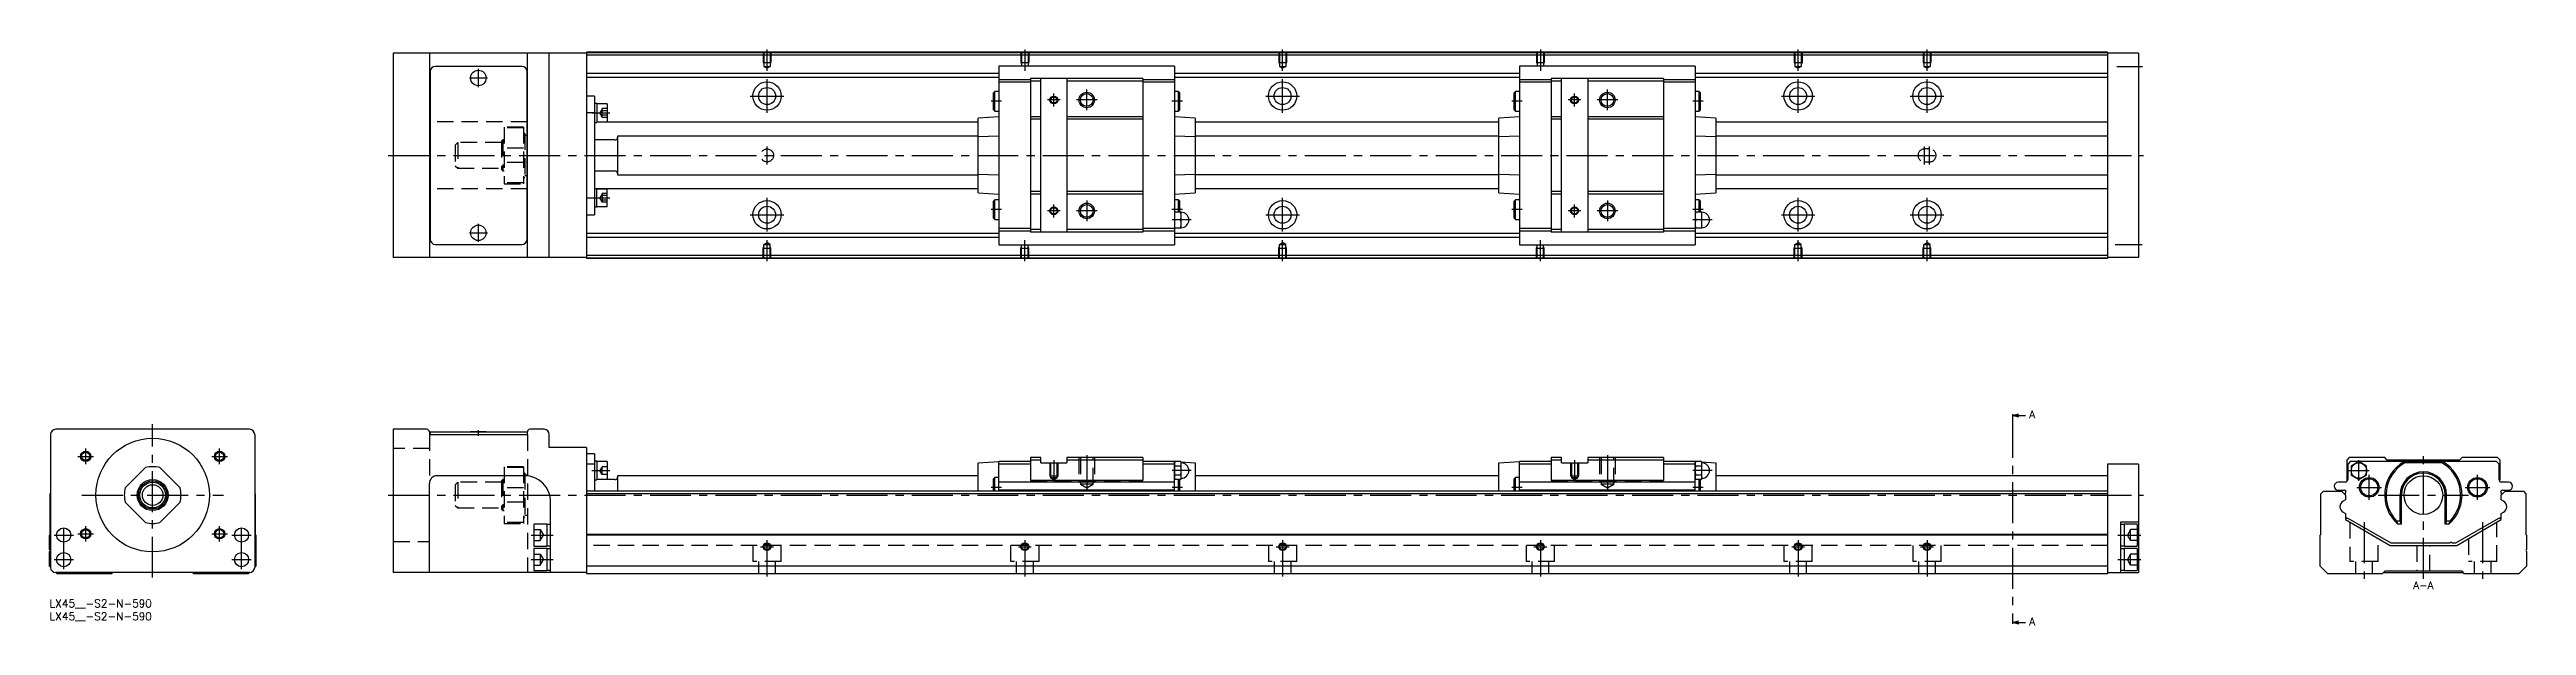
# Model space of a CAD drawing. Extents: x 0 to 961, y -10 to 213.
import ezdxf

# ---------------------------------------------------------------- set-up
doc = ezdxf.new("R2010")
doc.units = 0
doc.header["$LTSCALE"] = 0.5
doc.linetypes.add('CENTER', pattern=[50.8, 31.75, -6.35, 6.35, -6.35])
doc.linetypes.add('DASHED', pattern=[19.05, 12.7, -6.35])
for name, color, linetype in [('MSM_CENTER', 1, 'CENTER'), ('MSM_CONTINUOUS', 7, 'CONTINUOUS'), ('MSM_DASHED', 4, 'DASHED'), ('MSM_NARROW', 5, 'CONTINUOUS'), ('MSM_PART_NUMBER', 7, 'CONTINUOUS')]:
    doc.layers.add(name, color=color, linetype=linetype)
doc.styles.get("Standard").update_dxf_attribs({"font": 'txt.shx', "height": 3, "bigfont": 'bigfont.shx'})

# ---------------------------------------------------------------- blocks, each defined once
blk = doc.blocks.new('*U3')
at = {"layer": 'MSM_PART_NUMBER'}
blk.add_text('LX45__-S2-N-590', height=3, dxfattribs=at).set_placement((0, -3))
blk = doc.blocks.new('*U4')
at = {"layer": 'MSM_PART_NUMBER'}
blk.add_text('LX45__-S2-N-590', height=3, dxfattribs=at).set_placement((0, -8))

msp = doc.modelspace()

# ---------------------------------------------------------------- linework, layer by layer
at = {"layer": 'MSM_CENTER'}
for p, q in [((278.36, 204.91), (278.36, 213.12)), ((378.36, 213.12), (378.36, 204.91)), ((478.36, 204.91), (478.36, 213.12)), ((578.36, 213.12), (578.36, 204.91)), ((678.36, 204.91), (678.36, 213.12)), ((728.36, 204.91), (728.36, 213.12)), ((162.86, 202.12), (169.86, 202.12)), ((166.36, 198.62), (166.36, 205.62)), ((802.03, 206.62), (811.98, 206.62)), ((271.86, 195.12), (284.85, 195.12)), ((278.36, 188.62), (278.36, 201.62)), ((369.26, 193.12), (365.27, 193.12)), ((392.11, 193.62), (387.11, 193.62)), ((389.61, 191.12), (389.61, 196.12)), ((406.36, 193.62), (398.36, 193.62)), ((402.36, 189.62), (402.36, 197.62)), ((439.47, 193.12), (435.45, 193.12)), ((471.86, 195.12), (484.86, 195.12)), ((478.36, 188.62), (478.36, 201.62)), ((571.26, 193.12), (567.27, 193.12)), ((594.11, 193.62), (589.11, 193.62)), ((591.61, 191.12), (591.61, 196.12)), ((608.36, 193.62), (600.36, 193.62)), ((604.36, 189.62), (604.36, 197.62)), ((641.47, 193.12), (637.45, 193.12)), ((671.86, 195.12), (684.86, 195.12)), ((678.36, 188.62), (678.36, 201.62)), ((721.86, 195.12), (734.86, 195.12)), ((728.36, 188.62), (728.36, 201.62)), ((210.36, 188.58), (217.36, 188.58)), ((278.36, 168.62), (278.36, 175.62)), ((727.36, 168.62), (727.36, 175.62)), ((729.36, 168.62), (729.36, 175.62)), ((131.36, 172.12), (812.36, 172.12)), ((210.36, 155.67), (217.36, 155.67)), ((278.36, 142.62), (278.36, 155.62)), ((402.36, 154.62), (402.36, 146.62)), ((478.36, 142.62), (478.36, 155.62)), ((604.36, 154.62), (604.36, 146.62)), ((678.36, 142.62), (678.36, 155.62)), ((728.36, 142.62), (728.36, 155.62)), ((166.36, 138.62), (166.36, 145.62)), ((271.86, 149.12), (284.86, 149.12)), ((369.26, 151.12), (365.27, 151.12)), ((392.11, 150.62), (387.11, 150.62)), ((389.61, 148.12), (389.61, 153.12)), ((406.36, 150.62), (398.36, 150.62)), ((439.47, 151.12), (435.45, 151.12)), ((442.95, 147.12), (435.47, 147.12)), ((471.86, 149.12), (484.86, 149.12)), ((571.26, 151.12), (567.27, 151.12)), ((594.11, 150.62), (589.11, 150.62)), ((591.61, 148.12), (591.61, 153.12)), ((608.36, 150.62), (600.36, 150.62)), ((641.47, 151.12), (637.45, 151.12)), ((644.95, 147.12), (637.47, 147.12)), ((671.86, 149.12), (684.86, 149.12)), ((721.86, 149.12), (734.86, 149.12)), ((162.86, 142.12), (169.86, 142.12)), ((278.36, 131.12), (278.36, 139.33)), ((378.36, 131.12), (378.36, 139.33)), ((478.36, 131.12), (478.36, 139.33)), ((578.36, 131.12), (578.36, 139.33)), ((678.36, 131.12), (678.36, 139.33)), ((728.36, 131.12), (728.36, 139.33)), ((801.36, 137.62), (811.86, 137.62)), ((40, 8.5), (40, 68)), ((761.52, 70.87), (761.52, -8.37)), ((14.02, 52.5), (14.02, 58.5)), ((65.98, 52.5), (65.98, 58.5)), ((166.36, 63.5), (166.36, 65.6)), ((11.02, 55.5), (17.02, 55.5)), ((62.98, 55.5), (68.98, 55.5)), ((210.36, 50), (217.36, 50)), ((389.61, 54), (389.61, 45.5)), ((402.36, 56), (402.36, 42.3)), ((442.95, 50), (435.47, 50)), ((591.61, 54), (591.61, 45.5)), ((604.36, 56), (604.36, 42.3)), ((644.95, 50), (637.47, 50)), ((891.91, 50), (899.91, 50)), ((895.91, 46), (895.91, 54)), ((899.91, 38.7), (899.91, 48.3)), ((920.91, 8), (920.91, 56)), ((941.91, 38.7), (941.91, 48.3)), ((12.5, 40.5), (67.5, 40.5)), ((131.36, 40.5), (812.36, 40.5)), ((369.26, 43.5), (365.27, 43.5)), ((439.5, 43.5), (435.47, 43.5)), ((571.26, 43.5), (567.27, 43.5)), ((641.5, 43.5), (637.47, 43.5)), ((895.11, 43.5), (904.71, 43.5)), ((903.41, 40.5), (938.41, 40.5)), ((937.11, 43.5), (946.71, 43.5)), ((897.91, 29.97), (897.91, 8)), ((943.91, 29.97), (943.91, 8)), ((1.75, 25), (9.25, 25)), ((5.5, 11.75), (5.5, 28.75)), ((11.02, 25.5), (17.02, 25.5)), ((14.02, 22.5), (14.02, 28.5)), ((62.98, 25.5), (68.98, 25.5)), ((65.98, 22.5), (65.98, 28.5)), ((70.75, 25), (78.25, 25)), ((74.5, 11.75), (74.5, 28.75)), ((186.86, 25), (195.36, 25)), ((275.86, 20.5), (280.86, 20.5)), ((278.36, 9), (278.36, 23)), ((375.86, 20.5), (380.86, 20.5)), ((378.36, 23), (378.36, 9)), ((475.86, 20.5), (480.86, 20.5)), ((478.36, 23), (478.36, 9)), ((575.86, 20.5), (580.86, 20.5)), ((578.36, 23), (578.36, 9)), ((675.86, 20.5), (680.86, 20.5)), ((678.36, 23), (678.36, 9)), ((725.86, 20.5), (730.86, 20.5)), ((728.36, 23), (728.36, 9)), ((802.36, 25), (811.36, 25)), ((1.75, 15.5), (9.25, 15.5)), ((70.75, 15.5), (78.25, 15.5)), ((186.86, 15.5), (195.36, 15.5)), ((802.36, 15.5), (811.36, 15.5))]:
    msp.add_line(p, q, dxfattribs=at)
at = {"layer": 'MSM_CONTINUOUS'}
for p, q in [((133.36, 211.72), (133.36, 132.52)), ((208.36, 211.72), (133.36, 211.72)), ((147.36, 211.72), (147.36, 132.52)), ((185.36, 132.52), (185.36, 211.72)), ((193.86, 132.52), (193.86, 211.72)), ((798.36, 212.12), (208.36, 212.12)), ((208.36, 212.12), (208.36, 132.12)), ((798.36, 211.92), (208.36, 211.92)), ((798.36, 212.12), (798.36, 132.12)), ((810.36, 211.72), (798.36, 211.72)), ((810.36, 211.72), (810.36, 132.52)), ((147.66, 202.22), (147.36, 202.22)), ((147.66, 204.62), (147.66, 139.62)), ((183.26, 206.62), (149.66, 206.62)), ((185.26, 139.62), (185.26, 204.62)), ((185.36, 202.22), (185.26, 202.22)), ((798.36, 210.92), (208.36, 210.92)), ((368.31, 203.87), (208.36, 203.87)), ((368.31, 202.37), (208.36, 202.37)), ((436.41, 206.72), (368.31, 206.72)), ((368.31, 206.72), (368.31, 137.52)), ((424.11, 201.87), (380.61, 201.87)), ((380.61, 201.87), (380.61, 142.37)), ((384.51, 142.37), (384.51, 201.87)), ((394.71, 201.87), (394.71, 142.37)), ((424.11, 201.87), (424.11, 142.37)), ((436.41, 206.72), (436.41, 137.52)), ((570.31, 203.87), (436.41, 203.87)), ((570.31, 202.37), (436.41, 202.37)), ((638.41, 206.72), (570.31, 206.72)), ((570.31, 206.72), (570.31, 137.52)), ((626.11, 201.87), (582.61, 201.87)), ((582.61, 201.87), (582.61, 142.37)), ((586.51, 142.37), (586.51, 201.87)), ((596.71, 201.87), (596.71, 142.37)), ((626.11, 201.87), (626.11, 142.37)), ((638.41, 206.72), (638.41, 137.52)), ((798.36, 203.87), (638.41, 203.87)), ((798.36, 202.37), (638.41, 202.37)), ((147.66, 197.72), (147.36, 197.72)), ((185.36, 197.72), (185.26, 197.72)), ((211.36, 195.12), (208.36, 195.12)), ((211.36, 195.12), (211.36, 149.12)), ((212.36, 192.23), (211.36, 192.23)), ((212.36, 192.23), (212.36, 184.93)), ((366.71, 196.92), (366.21, 196.42)), ((366.21, 189.82), (366.21, 196.42)), ((368.31, 196.92), (366.71, 196.92)), ((366.71, 189.32), (366.71, 196.92)), ((380.61, 201.47), (368.31, 201.47)), ((380.61, 200.47), (368.31, 200.47)), ((384.51, 200.87), (380.61, 200.87)), ((424.11, 200.87), (394.71, 200.87)), ((436.41, 201.47), (424.11, 201.47)), ((436.41, 200.47), (424.11, 200.47)), ((438.01, 196.92), (436.41, 196.92)), ((438.01, 189.32), (438.01, 196.92)), ((438.51, 196.42), (438.01, 196.92)), ((438.51, 189.82), (438.51, 196.42)), ((568.71, 196.92), (568.21, 196.42)), ((568.21, 189.82), (568.21, 196.42)), ((570.31, 196.92), (568.71, 196.92)), ((568.71, 189.32), (568.71, 196.92)), ((582.61, 201.47), (570.31, 201.47)), ((582.61, 200.47), (570.31, 200.47)), ((586.51, 200.87), (582.61, 200.87)), ((626.11, 200.87), (596.71, 200.87)), ((638.41, 201.47), (626.11, 201.47)), ((638.41, 200.47), (626.11, 200.47)), ((640.01, 196.92), (638.41, 196.92)), ((640.01, 189.32), (640.01, 196.92)), ((640.51, 196.42), (640.01, 196.92)), ((640.51, 189.82), (640.51, 196.42)), ((147.66, 185.12), (147.36, 185.12)), ((185.36, 185.12), (185.26, 185.12)), ((211.36, 188.65), (208.36, 188.65)), ((211.36, 184.93), (212.36, 184.93)), ((216.36, 192.08), (212.36, 192.08)), ((212.36, 185.08), (216.36, 185.08)), ((360.31, 185.05), (212.36, 185.05)), ((216.36, 192.08), (216.36, 185.08)), ((368.31, 187.12), (360.31, 186.57)), ((360.31, 157.68), (360.31, 186.57)), ((366.21, 189.82), (366.71, 189.32)), ((366.71, 189.32), (368.31, 189.32)), ((384.51, 187.12), (380.61, 187.12)), ((384.51, 186.12), (380.61, 186.12)), ((424.11, 187.12), (394.71, 187.12)), ((424.11, 186.12), (394.71, 186.12)), ((436.41, 189.32), (438.01, 189.32)), ((444.41, 186.57), (436.41, 187.12)), ((438.01, 189.32), (438.51, 189.82)), ((444.41, 186.57), (444.41, 157.68)), ((562.31, 185.05), (444.41, 185.05)), ((570.31, 187.12), (562.31, 186.57)), ((562.31, 157.68), (562.31, 186.57)), ((568.21, 189.82), (568.71, 189.32)), ((568.71, 189.32), (570.31, 189.32)), ((586.51, 187.12), (582.61, 187.12)), ((586.51, 186.12), (582.61, 186.12)), ((626.11, 187.12), (596.71, 187.12)), ((626.11, 186.12), (596.71, 186.12)), ((638.41, 189.32), (640.01, 189.32)), ((646.41, 186.57), (638.41, 187.12)), ((640.01, 189.32), (640.51, 189.82)), ((646.41, 186.57), (646.41, 157.68)), ((798.36, 185.05), (646.41, 185.05)), ((185.36, 179.87), (185.26, 179.87)), ((219.36, 178.12), (211.36, 178.12)), ((220.36, 179.62), (220.36, 164.62)), ((360.31, 179.62), (220.36, 179.62)), ((368.31, 179.61), (360.31, 179.36)), ((444.41, 179.36), (436.41, 179.61)), ((562.31, 179.62), (444.41, 179.62)), ((570.31, 179.61), (562.31, 179.36)), ((646.41, 179.36), (638.41, 179.61)), ((798.36, 179.62), (646.41, 179.62)), ((185.26, 164.37), (185.36, 164.37)), ((211.36, 166.12), (219.36, 166.12)), ((220.36, 164.62), (360.31, 164.62)), ((360.31, 164.89), (368.31, 164.64)), ((436.41, 164.64), (444.41, 164.89)), ((562.31, 164.62), (444.41, 164.62)), ((562.31, 164.89), (570.31, 164.64)), ((638.41, 164.64), (646.41, 164.89)), ((646.41, 164.62), (798.36, 164.62)), ((147.66, 159.12), (147.36, 159.12)), ((185.36, 159.12), (185.26, 159.12)), ((211.36, 155.6), (208.36, 155.6)), ((211.36, 159.32), (212.36, 159.32)), ((212.36, 152.02), (212.36, 159.32)), ((360.31, 159.2), (212.36, 159.2)), ((212.36, 159.17), (216.36, 159.17)), ((216.36, 152.17), (216.36, 159.17)), ((360.31, 157.68), (368.31, 157.12)), ((366.71, 154.92), (366.21, 154.42)), ((366.21, 147.82), (366.21, 154.42)), ((368.31, 154.92), (366.71, 154.92)), ((366.71, 147.32), (366.71, 154.92)), ((384.51, 158.12), (380.61, 158.12)), ((384.51, 157.12), (380.61, 157.12)), ((424.11, 158.12), (394.71, 158.12)), ((424.11, 157.12), (394.71, 157.12)), ((436.41, 157.12), (444.41, 157.68)), ((438.01, 154.92), (436.41, 154.92)), ((438.51, 154.42), (438.01, 154.92)), ((438.01, 150.12), (438.01, 154.92)), ((438.51, 150.12), (438.51, 154.42)), ((562.31, 159.2), (444.41, 159.2)), ((562.31, 157.68), (570.31, 157.12)), ((568.71, 154.92), (568.21, 154.42)), ((568.21, 147.82), (568.21, 154.42)), ((570.31, 154.92), (568.71, 154.92)), ((568.71, 147.32), (568.71, 154.92)), ((586.51, 158.12), (582.61, 158.12)), ((586.51, 157.12), (582.61, 157.12)), ((626.11, 158.12), (596.71, 158.12)), ((626.11, 157.12), (596.71, 157.12)), ((638.41, 157.12), (646.41, 157.68)), ((640.01, 154.92), (638.41, 154.92)), ((640.51, 154.42), (640.01, 154.92)), ((640.01, 150.12), (640.01, 154.92)), ((640.51, 150.12), (640.51, 154.42)), ((798.36, 159.2), (646.41, 159.2)), ((147.66, 146.52), (147.36, 146.52)), ((185.36, 146.52), (185.26, 146.52)), ((208.36, 149.12), (211.36, 149.12)), ((212.36, 152.02), (211.36, 152.02)), ((216.36, 152.17), (212.36, 152.17)), ((366.21, 147.82), (366.71, 147.32)), ((366.71, 147.32), (368.31, 147.32)), ((439.01, 150.12), (436.41, 150.12)), ((438.89, 147.12), (436.53, 147.12)), ((439.01, 144.12), (439.01, 150.12)), ((568.21, 147.82), (568.71, 147.32)), ((568.71, 147.32), (570.31, 147.32)), ((641.01, 150.12), (638.41, 150.12)), ((640.89, 147.12), (638.53, 147.12)), ((641.01, 144.12), (641.01, 150.12)), ((147.36, 142.02), (147.66, 142.02)), ((149.66, 137.62), (183.26, 137.62)), ((185.26, 142.02), (185.36, 142.02)), ((368.31, 141.87), (208.36, 141.87)), ((368.31, 140.37), (208.36, 140.37)), ((380.61, 143.77), (368.31, 143.77)), ((380.61, 142.77), (368.31, 142.77)), ((368.31, 137.52), (436.41, 137.52)), ((384.51, 143.37), (380.61, 143.37)), ((424.11, 142.37), (380.61, 142.37)), ((424.11, 143.37), (394.71, 143.37)), ((436.41, 143.77), (424.11, 143.77)), ((436.41, 142.77), (424.11, 142.77)), ((436.41, 144.12), (439.01, 144.12)), ((570.31, 141.87), (436.41, 141.87)), ((570.31, 140.37), (436.41, 140.37)), ((582.61, 143.77), (570.31, 143.77)), ((582.61, 142.77), (570.31, 142.77)), ((570.31, 137.52), (638.41, 137.52)), ((586.51, 143.37), (582.61, 143.37)), ((626.11, 142.37), (582.61, 142.37)), ((626.11, 143.37), (596.71, 143.37)), ((638.41, 143.77), (626.11, 143.77)), ((638.41, 142.77), (626.11, 142.77)), ((638.41, 144.12), (641.01, 144.12)), ((798.36, 141.87), (638.41, 141.87)), ((798.36, 140.37), (638.41, 140.37)), ((208.36, 132.52), (133.36, 132.52)), ((798.36, 133.32), (208.36, 133.32)), ((798.36, 132.32), (208.36, 132.32)), ((798.36, 132.12), (208.36, 132.12)), ((810.36, 132.52), (798.36, 132.52)), ((761.52, 71.37), (764.02, 72.04)), ((761.52, 71.87), (761.52, 70.87)), ((761.52, 71.37), (766.52, 71.37)), ((764.02, 70.7), (761.52, 71.37)), ((0.4, 64), (0.4, 12.5)), ((77.6, 66), (2.4, 66)), ((79.6, 64), (79.6, 12.5)), ((146.36, 66), (133.36, 66)), ((133.36, 66), (133.36, 10.5)), ((147.36, 65), (147.36, 64)), ((147.36, 64), (185.36, 64)), ((147.66, 65), (147.66, 64)), ((147.66, 65), (185.26, 65)), ((163.36, 65.1), (169.36, 65.1)), ((163.36, 65.1), (163.36, 65)), ((169.36, 65), (169.36, 65.1)), ((185.26, 65), (185.26, 64)), ((185.36, 64), (185.36, 65)), ((191.86, 66), (186.36, 66)), ((193.86, 59), (193.86, 64)), ((208.36, 59), (193.86, 59)), ((208.36, 59), (208.36, 10)), ((29.36, 43.3), (37.2, 51.14)), ((42.8, 51.14), (50.64, 43.3)), ((211.36, 56.5), (208.36, 56.5)), ((211.36, 52.5), (208.36, 52.5)), ((211.36, 56.5), (211.36, 42)), ((212.36, 53.65), (211.36, 53.65)), ((212.36, 53.65), (212.36, 46.35)), ((216.36, 53.5), (212.36, 53.5)), ((216.36, 53.5), (216.36, 46.5)), ((360.31, 53), (368.31, 53.5)), ((360.31, 42), (360.31, 53)), ((380.61, 53.5), (368.31, 53.5)), ((368.31, 42), (368.31, 53.5)), ((380.61, 52.5), (368.31, 52.5)), ((380.61, 55), (380.61, 46.15)), ((384.51, 55), (380.61, 55)), ((384.51, 54), (380.61, 54)), ((384.51, 53), (384.51, 55)), ((384.51, 53), (394.71, 53)), ((394.71, 55), (394.71, 53)), ((424.11, 55), (394.71, 55)), ((424.11, 54), (394.71, 54)), ((424.11, 55), (424.11, 46.15)), ((436.41, 53.5), (424.11, 53.5)), ((436.41, 52.5), (424.11, 52.5)), ((436.41, 53.5), (436.98, 53.46)), ((436.41, 42), (436.41, 53.5)), ((436.53, 53.46), (436.41, 53)), ((436.42, 52.41), (436.41, 52.6)), ((438.89, 53.46), (436.53, 53.46)), ((438.89, 51.73), (436.53, 51.73)), ((438.89, 48.27), (436.53, 48.27)), ((439.01, 53), (438.89, 53.46)), ((438.92, 53.34), (444.41, 53)), ((439.01, 47), (439.01, 53)), ((444.41, 53), (444.41, 42)), ((562.31, 53), (570.31, 53.5)), ((562.31, 42), (562.31, 53)), ((582.61, 53.5), (570.31, 53.5)), ((570.31, 42), (570.31, 53.5)), ((582.61, 52.5), (570.31, 52.5)), ((582.61, 55), (582.61, 46.15)), ((586.51, 55), (582.61, 55)), ((586.51, 54), (582.61, 54)), ((586.51, 53), (586.51, 55)), ((586.51, 53), (596.71, 53)), ((596.71, 55), (596.71, 53)), ((626.11, 55), (596.71, 55)), ((626.11, 54), (596.71, 54)), ((626.11, 55), (626.11, 46.15)), ((638.41, 53.5), (626.11, 53.5)), ((638.41, 52.5), (626.11, 52.5)), ((638.41, 53.5), (638.98, 53.46)), ((638.41, 42), (638.41, 53.5)), ((638.53, 53.46), (638.41, 53)), ((638.42, 52.41), (638.41, 52.6)), ((640.89, 53.46), (638.53, 53.46)), ((640.89, 51.73), (638.53, 51.73)), ((640.89, 48.27), (638.53, 48.27)), ((641.01, 53), (640.89, 53.46)), ((640.92, 53.34), (646.41, 53)), ((641.01, 47), (641.01, 53)), ((646.41, 53), (646.41, 42)), ((810.36, 52.5), (798.36, 52.5)), ((798.36, 52.5), (798.36, 10)), ((810.36, 52.5), (810.36, 10.5)), ((892.16, 55), (891.16, 54)), ((891.16, 54), (891.16, 46.62)), ((892.56, 53.5), (891.56, 52.5)), ((891.56, 52.5), (891.56, 46.5)), ((905.91, 55), (892.16, 55)), ((949.26, 53.5), (892.56, 53.5)), ((895.91, 53.46), (892.91, 51.73)), ((892.91, 51.73), (892.91, 48.27)), ((892.91, 48.27), (895.91, 46.54)), ((898.91, 51.73), (895.91, 53.46)), ((895.91, 46.54), (898.91, 48.27)), ((898.91, 48.27), (898.91, 51.73)), ((906.91, 54), (905.91, 55)), ((934.91, 54), (906.91, 54)), ((913.43, 53.5), (913.68, 53)), ((928.14, 53), (913.68, 53)), ((928.14, 53), (928.39, 53.5)), ((935.91, 55), (934.91, 54)), ((949.66, 55), (935.91, 55)), ((950.26, 52.5), (949.26, 53.5)), ((950.66, 54), (949.66, 55)), ((950.26, 46.5), (950.26, 52.5)), ((950.66, 46.62), (950.66, 54)), ((0.2, 41), (0.4, 41.2)), ((0.2, 25.2), (0.2, 41)), ((79.6, 41.2), (79.8, 41)), ((79.8, 41), (79.8, 25.2)), ((147.36, 10.5), (147.36, 45)), ((184.36, 48), (150.36, 48)), ((798.36, 42), (208.36, 42)), ((798.36, 41), (208.36, 41)), ((211.36, 46.35), (212.36, 46.35)), ((219.36, 46.5), (212.36, 46.5)), ((220.36, 48), (220.36, 42)), ((360.31, 48), (220.36, 48)), ((366.71, 47.3), (366.21, 46.8)), ((366.21, 42), (366.21, 46.8)), ((366.71, 42), (366.71, 47.3)), ((368.31, 47.3), (366.71, 47.3)), ((436.41, 45.5), (368.31, 45.5)), ((436.41, 42.4), (368.31, 42.4)), ((424.11, 46.15), (380.61, 46.15)), ((436.41, 47), (436.53, 46.54)), ((438.89, 46.54), (436.53, 46.54)), ((438.01, 42), (438.01, 46.54)), ((438.51, 42), (438.51, 46.54)), ((438.89, 46.54), (439.01, 47)), ((562.31, 48), (444.41, 48)), ((568.71, 47.3), (568.21, 46.8)), ((568.21, 42), (568.21, 46.8)), ((568.71, 42), (568.71, 47.3)), ((570.31, 47.3), (568.71, 47.3)), ((638.41, 45.5), (570.31, 45.5)), ((638.41, 42.4), (570.31, 42.4)), ((626.11, 46.15), (582.61, 46.15)), ((638.41, 47), (638.53, 46.54)), ((640.89, 46.54), (638.53, 46.54)), ((640.01, 42), (640.01, 46.54)), ((640.51, 42), (640.51, 46.54)), ((640.89, 46.54), (641.01, 47)), ((798.36, 48), (646.41, 48)), ((881.11, 41), (882.11, 42)), ((881.11, 25.2), (881.11, 41)), ((882.11, 42), (889.16, 42)), ((890.56, 45.5), (887.86, 45.5)), ((887.86, 42.4), (890.16, 42.4)), ((889.16, 42), (890.66, 40.5)), ((890.66, 38.61), (889.76, 38.1)), ((890.61, 41.2), (890.61, 40.55)), ((890.66, 40.5), (890.66, 38.61)), ((911.91, 30.44), (911.91, 40.5)), ((912.41, 29.22), (912.41, 40.5)), ((929.41, 29.22), (929.41, 40.5)), ((929.91, 30.44), (929.91, 40.5)), ((951.16, 40.5), (952.66, 42)), ((951.16, 38.61), (951.16, 40.5)), ((952.05, 38.1), (951.16, 38.61)), ((951.21, 40.55), (951.21, 41.2)), ((953.96, 45.5), (951.26, 45.5)), ((951.66, 42.4), (953.96, 42.4)), ((952.66, 42), (959.71, 42)), ((959.71, 42), (960.71, 41)), ((960.71, 41), (960.71, 25.2)), ((37.2, 29.86), (29.36, 37.7)), ((50.64, 37.7), (42.8, 29.86)), ((192.86, 29.25), (187.86, 29.25)), ((187.86, 29.25), (187.86, 20.75)), ((192.86, 29.25), (192.86, 20.75)), ((194.36, 29.15), (192.86, 29.15)), ((194.36, 10.5), (194.36, 38)), ((810.36, 30), (803.36, 30)), ((803.36, 30), (803.36, 10.5)), ((804.86, 29.15), (803.36, 29.15)), ((809.86, 29.25), (804.86, 29.25)), ((804.86, 29.25), (804.86, 20.75)), ((809.86, 29.25), (809.86, 20.75)), ((889.76, 33.9), (890.66, 33.39)), ((890.66, 33.39), (890.66, 31)), ((890.66, 31), (907.98, 21)), ((891.41, 31.61), (891.61, 31.61)), ((891.61, 31.61), (908.25, 22)), ((911.91, 30.44), (910.55, 30.44)), ((912.41, 29.22), (911.02, 29.22)), ((912.41, 29.22), (911.91, 30.44)), ((929.91, 30.44), (929.41, 29.22)), ((930.8, 29.22), (929.41, 29.22)), ((931.27, 30.44), (929.91, 30.44)), ((933.57, 22), (950.21, 31.61)), ((933.84, 21), (951.16, 31)), ((950.21, 31.61), (950.41, 31.61)), ((951.16, 33.39), (952.05, 33.9)), ((951.16, 31), (951.16, 33.39)), ((0, 25), (0.2, 25.2)), ((0, 19.4), (0, 25)), ((79.8, 25.2), (80, 25)), ((80, 25), (80, 13)), ((187.86, 20.75), (192.86, 20.75)), ((192.86, 19.75), (187.86, 19.75)), ((187.86, 19.75), (187.86, 11.25)), ((192.86, 20.85), (194.36, 20.85)), ((192.86, 19.75), (192.86, 11.25)), ((194.36, 19.65), (192.86, 19.65)), ((798.36, 25.2), (208.36, 25.2)), ((798.36, 25), (208.36, 25)), ((803.36, 20.85), (804.86, 20.85)), ((804.86, 19.65), (803.36, 19.65)), ((804.86, 20.75), (809.86, 20.75)), ((809.86, 19.75), (804.86, 19.75)), ((804.86, 19.75), (804.86, 11.25)), ((809.86, 19.75), (809.86, 11.25)), ((880.91, 25), (881.11, 25.2)), ((880.91, 13), (880.91, 25)), ((907.98, 21), (933.84, 21)), ((908.25, 22), (931.26, 22)), ((932.06, 22), (933.57, 22)), ((960.71, 25.2), (960.91, 25)), ((960.91, 25), (960.91, 19.4)), ((0, 13), (0, 18.6)), ((0.4, 12.6), (0, 13)), ((77.6, 10.5), (2.4, 10.5)), ((3, 10), (2.5, 10.5)), ((24, 10), (3, 10)), ((24.5, 10.5), (24, 10)), ((56, 10), (55.5, 10.5)), ((77, 10), (56, 10)), ((77.5, 10.5), (77, 10)), ((80, 13), (79.6, 12.6)), ((208.36, 10.5), (133.36, 10.5)), ((187.86, 11.25), (192.86, 11.25)), ((192.86, 11.35), (194.36, 11.35)), ((798.36, 13), (208.36, 13)), ((798.36, 10), (208.36, 10)), ((798.36, 10.5), (810.36, 10.5)), ((803.36, 11.35), (804.86, 11.35)), ((804.86, 11.25), (809.86, 11.25)), ((883.91, 10), (880.91, 13)), ((904.91, 10), (883.91, 10)), ((905.91, 11), (904.91, 10)), ((905.41, 10.5), (936.41, 10.5)), ((935.91, 11), (905.91, 11)), ((936.91, 10), (935.91, 11)), ((957.91, 10), (936.91, 10)), ((960.91, 13), (957.91, 10)), ((960.91, 18.6), (960.91, 13)), ((761.52, -8.87), (764.02, -8.2)), ((761.52, -8.37), (761.52, -9.37)), ((761.52, -8.87), (766.52, -8.87)), ((764.02, -9.54), (761.52, -8.87))]:
    msp.add_line(p, q, dxfattribs=at)
for centre, radius in [((166.36, 202.12), 3), ((278.36, 195.12), 5.5), ((278.36, 195.12), 3.3), ((389.61, 193.62), 1.23), ((402.36, 193.62), 2.46), ((478.36, 195.12), 5.5), ((478.36, 195.12), 3.3), ((591.61, 193.62), 1.23), ((604.36, 193.62), 2.46), ((678.36, 195.12), 5.5), ((678.36, 195.12), 3.3), ((728.36, 195.12), 5.5), ((728.36, 195.12), 3.3), ((278.36, 149.12), 5.5), ((478.36, 149.12), 5.5), ((678.36, 149.12), 5.5), ((728.36, 149.12), 5.5), ((166.36, 142.12), 3), ((278.36, 149.12), 3.3), ((389.61, 150.62), 1.23), ((402.36, 150.62), 2.46), ((478.36, 149.12), 3.3), ((591.61, 150.62), 1.23), ((604.36, 150.62), 2.46), ((678.36, 149.12), 3.3), ((728.36, 149.12), 3.3), ((40, 40.5), 22), ((14.02, 55.5), 1.62), ((65.98, 55.5), 1.62), ((895.91, 50), 3), ((40, 40.5), 6), ((40, 40.5), 5.5), ((40, 40.5), 5), ((40, 40.5), 4), ((899.91, 43.5), 3.8), ((899.91, 43.5), 3.3), ((920.91, 40.5), 7.5), ((941.91, 43.5), 3.8), ((941.91, 43.5), 3.3), ((5.5, 25), 2.75), ((14.02, 25.5), 1.62), ((65.98, 25.5), 1.62), ((74.5, 25), 2.75), ((278.36, 20.5), 1.23), ((378.36, 20.5), 1.23), ((478.36, 20.5), 1.23), ((578.36, 20.5), 1.23), ((678.36, 20.5), 1.23), ((728.36, 20.5), 1.23), ((5.5, 15.5), 2.75), ((74.5, 15.5), 2.75)]:
    msp.add_circle(centre, radius, dxfattribs=at)
for centre, radius, start, end in [((149.66, 204.62), 2, 90, 180), ((183.26, 204.62), 2, 0, 90), ((219.36, 179.12), 1, 270, 0), ((219.36, 165.12), 1, 0, 90), ((446.1, 148.58), 9.69, 170.8086, 179.713), ((446.11, 148.67), 9.7, 180.28862, 189.18978), ((446.1, 145.58), 9.69, 170.8086, 179.713), ((446.11, 145.67), 9.7, 180.28862, 189.18978), ((429.31, 148.58), 9.7, 0.28862, 9.18978), ((429.32, 148.67), 9.69, 350.8086, 359.713), ((429.31, 145.58), 9.7, 0.28862, 9.18978), ((429.32, 145.67), 9.69, 350.8086, 359.713), ((439.01, 147.12), 3, 270, 90), ((648.1, 148.58), 9.69, 170.8086, 179.713), ((648.11, 148.67), 9.7, 180.28862, 189.18978), ((648.1, 145.58), 9.69, 170.8086, 179.713), ((648.11, 145.67), 9.7, 180.28862, 189.18978), ((631.31, 148.58), 9.7, 0.28862, 9.18978), ((631.32, 148.67), 9.69, 350.8086, 359.713), ((631.31, 145.58), 9.7, 0.28862, 9.18978), ((631.32, 145.67), 9.69, 350.8086, 359.713), ((641.01, 147.12), 3, 270, 90), ((149.66, 139.62), 2, 180, 270), ((183.26, 139.62), 2, 270, 0), ((2.4, 64), 2, 90, 180), ((77.6, 64), 2, 0, 90), ((146.36, 65), 1, 360, 90), ((186.36, 65), 1, 90, 180), ((191.86, 64), 2, 360, 90), ((40, 40.5), 11, 75.27264, 104.72736), ((439.72, 52.57), 3.31, 164.22771, 179.4294), ((439.72, 52.63), 3.31, 180.57378, 195.76911), ((449.3, 49.95), 12.89, 172.03062, 179.75617), ((449.87, 50.1), 13.46, 180.40698, 187.80623), ((439.72, 47.37), 3.31, 164.22771, 179.4294), ((435.7, 52.56), 3.31, 0.57378, 15.76911), ((435.7, 52.63), 3.31, 344.22771, 359.4294), ((426.12, 49.94), 12.89, 0.24521, 7.968), ((425.55, 50.1), 13.46, 352.19377, 359.59302), ((435.7, 47.37), 3.31, 0.57378, 15.76911), ((439.01, 50), 3, 270, 90), ((641.72, 52.57), 3.31, 164.22771, 179.4294), ((641.72, 52.63), 3.31, 180.57378, 195.76911), ((651.3, 49.95), 12.89, 172.03062, 179.75617), ((651.87, 50.1), 13.46, 180.40698, 187.80623), ((641.72, 47.37), 3.31, 164.22771, 179.4294), ((637.7, 52.56), 3.31, 0.57378, 15.76911), ((637.7, 52.63), 3.31, 344.22771, 359.4294), ((628.12, 49.94), 12.89, 0.24521, 7.968), ((627.55, 50.1), 13.46, 352.19377, 359.59302), ((637.7, 47.37), 3.31, 0.57378, 15.76911), ((641.01, 50), 3, 270, 90), ((920.91, 40.5), 15, 119.92643, 228.76392), ((920.91, 40.5), 14.44, 120.05097, 224.15139), ((920.91, 40.5), 9, 0, 180), ((920.91, 40.5), 8.5, 0, 180), ((920.91, 40.5), 14.44, 315.84861, 59.94903), ((920.91, 40.5), 15, 311.23608, 60.07357), ((40, 40.5), 11, 165.27264, 194.72736), ((40, 40.5), 11, 345.27264, 14.72736), ((150.36, 45), 3, 90, 180), ((184.36, 38), 10, 0, 90), ((219.36, 47.5), 1, 270, 0), ((439.72, 47.44), 3.31, 180.57378, 195.76911), ((435.7, 47.43), 3.31, 344.22771, 359.4294), ((641.72, 47.44), 3.31, 180.57378, 195.76911), ((637.7, 47.43), 3.31, 344.22771, 359.4294), ((887.86, 43.95), 1.55, 90, 270), ((890.16, 41.4), 1, 30.09191, 90), ((890.56, 46.5), 1, 270, 0), ((891.41, 41.2), 0.8, 118.74892, 180), ((891.66, 46.62), 0.5, 180, 251.07258), ((951.26, 46.5), 1, 180, 270), ((950.16, 46.62), 0.5, 289.00551, 0), ((951.66, 41.4), 1, 90, 149.90809), ((950.41, 41.2), 0.8, 0, 61.25108), ((953.96, 43.95), 1.55, 270, 90), ((40, 40.5), 11, 255.27264, 284.72736), ((891.06, 35.85), 2.6, 120.00003, 176.58933), ((891.06, 36.15), 2.6, 183.41067, 239.99996), ((891.41, 32.41), 0.8, 200.37237, 270), ((924.54, 35.16), 14.76, 198.65668, 203.74193), ((917.2, 35.2), 14.86, 336.27386, 341.32752), ((950.41, 32.41), 0.8, 270, 339.63587), ((950.75, 35.85), 2.6, 3.41067, 59.99996), ((950.75, 36.15), 2.6, 300.00004, 356.58933), ((-0.3, 19), 0.5, 306.8699, 53.1301), ((931.66, 21.7), 0.5, 36.8699, 143.1301), ((961.21, 19), 0.5, 126.8699, 233.1301), ((2.4, 12.5), 2, 180, 270), ((77.6, 12.5), 2, 270, 0)]:
    msp.add_arc(centre, radius, start, end, dxfattribs=at)
at = {"layer": 'MSM_DASHED'}
for p, q in [((276.86, 212.12), (276.86, 208.12)), ((277.13, 212.12), (277.13, 206.62)), ((279.59, 212.12), (279.59, 206.62)), ((279.86, 212.12), (279.86, 208.12)), ((376.86, 212.12), (376.86, 208.12)), ((377.13, 212.12), (377.13, 206.72)), ((379.59, 212.12), (379.59, 206.72)), ((379.86, 212.12), (379.86, 208.12)), ((476.86, 212.12), (476.86, 208.12)), ((477.13, 212.12), (477.13, 206.62)), ((479.59, 212.12), (479.59, 206.62)), ((479.86, 212.12), (479.86, 208.12)), ((576.86, 212.12), (576.86, 208.12)), ((577.13, 212.12), (577.13, 206.72)), ((579.59, 212.12), (579.59, 206.72)), ((579.86, 212.12), (579.86, 208.12)), ((676.86, 212.12), (676.86, 208.12)), ((677.13, 212.12), (677.13, 206.62)), ((679.59, 212.12), (679.59, 206.62)), ((679.86, 212.12), (679.86, 208.12)), ((726.86, 212.12), (726.86, 208.12)), ((727.13, 212.12), (727.13, 206.62)), ((729.59, 212.12), (729.59, 206.62)), ((729.86, 212.12), (729.86, 208.12)), ((276.86, 208.12), (277.13, 207.66)), ((276.86, 208.12), (279.86, 208.12)), ((277.13, 206.62), (278.36, 205.91)), ((277.13, 206.62), (279.59, 206.62)), ((279.59, 206.62), (278.36, 205.91)), ((279.86, 208.12), (279.59, 207.66)), ((376.86, 208.12), (379.86, 208.12)), ((376.86, 208.12), (377.13, 207.66)), ((379.86, 208.12), (379.59, 207.66)), ((476.86, 208.12), (479.86, 208.12)), ((476.86, 208.12), (477.13, 207.66)), ((477.13, 206.62), (479.59, 206.62)), ((477.13, 206.62), (478.36, 205.91)), ((479.59, 206.62), (478.36, 205.91)), ((479.86, 208.12), (479.59, 207.66)), ((576.86, 208.12), (579.86, 208.12)), ((576.86, 208.12), (577.13, 207.66)), ((579.86, 208.12), (579.59, 207.66)), ((676.86, 208.12), (679.86, 208.12)), ((676.86, 208.12), (677.13, 207.66)), ((677.13, 206.62), (679.59, 206.62)), ((677.13, 206.62), (678.36, 205.91)), ((679.59, 206.62), (678.36, 205.91)), ((679.86, 208.12), (679.59, 207.66)), ((726.86, 208.12), (729.86, 208.12)), ((726.86, 208.12), (727.13, 207.66)), ((727.13, 206.62), (729.59, 206.62)), ((727.13, 206.62), (728.36, 205.91)), ((729.59, 206.62), (728.36, 205.91)), ((729.86, 208.12), (729.59, 207.66)), ((185.26, 185.12), (147.66, 185.12)), ((176.36, 183.12), (176.36, 161.12)), ((183.86, 183.12), (176.36, 183.12)), ((183.86, 182.76), (176.36, 182.76)), ((183.86, 183.12), (183.86, 161.12)), ((214.36, 190.08), (213.49, 188.58)), ((214.36, 187.08), (213.49, 188.58)), ((214.36, 186.85), (214.36, 190.31)), ((216.36, 190.31), (214.36, 190.31)), ((216.36, 189.45), (214.36, 189.45)), ((216.36, 187.71), (214.36, 187.71)), ((216.36, 186.85), (214.36, 186.85)), ((158.36, 177.12), (157.36, 176.12)), ((157.36, 176.12), (157.36, 168.12)), ((158.36, 177.12), (158.36, 167.12)), ((175.36, 177.12), (158.36, 177.12)), ((175.86, 178.12), (175.36, 177.62)), ((175.36, 177.62), (175.36, 166.62)), ((175.86, 178.12), (175.86, 166.12)), ((176.36, 178.12), (175.86, 178.12)), ((183.86, 174.92), (176.36, 174.92)), ((184.36, 180.62), (183.86, 180.62)), ((184.36, 180.62), (184.36, 163.62)), ((185.26, 179.87), (184.36, 179.87)), ((729.36, 174.62), (727.36, 174.62)), ((157.36, 168.12), (158.36, 167.12)), ((158.36, 167.12), (175.36, 167.12)), ((175.36, 166.62), (175.86, 166.12)), ((175.86, 166.12), (176.36, 166.12)), ((183.86, 169.33), (176.36, 169.33)), ((183.86, 163.62), (184.36, 163.62)), ((184.36, 164.37), (185.26, 164.37)), ((727.36, 169.62), (729.36, 169.62)), ((185.26, 159.12), (147.66, 159.12)), ((183.86, 161.49), (176.36, 161.49)), ((176.36, 161.12), (183.86, 161.12)), ((214.36, 157.17), (213.49, 155.67)), ((214.36, 154.17), (213.49, 155.67)), ((214.36, 157.4), (214.36, 153.94)), ((216.36, 157.4), (214.36, 157.4)), ((216.36, 156.54), (214.36, 156.54)), ((216.36, 154.8), (214.36, 154.8)), ((216.36, 153.94), (214.36, 153.94)), ((276.86, 136.12), (277.13, 136.59)), ((276.86, 132.12), (276.86, 136.12)), ((276.86, 136.12), (279.86, 136.12)), ((277.13, 137.62), (278.36, 138.33)), ((277.13, 132.12), (277.13, 137.62)), ((277.13, 137.62), (279.59, 137.62)), ((279.59, 137.62), (278.36, 138.33)), ((279.59, 132.12), (279.59, 137.62)), ((279.86, 136.12), (279.59, 136.59)), ((279.86, 132.12), (279.86, 136.12)), ((376.86, 136.12), (377.13, 136.59)), ((376.86, 136.12), (379.86, 136.12)), ((376.86, 132.12), (376.86, 136.12)), ((377.13, 132.12), (377.13, 137.52)), ((379.59, 132.12), (379.59, 137.52)), ((379.86, 136.12), (379.59, 136.59)), ((379.86, 132.12), (379.86, 136.12)), ((476.86, 136.12), (477.13, 136.59)), ((476.86, 136.12), (479.86, 136.12)), ((476.86, 132.12), (476.86, 136.12)), ((477.13, 137.62), (478.36, 138.33)), ((477.13, 137.62), (479.59, 137.62)), ((477.13, 132.12), (477.13, 137.62)), ((479.59, 137.62), (478.36, 138.33)), ((479.59, 132.12), (479.59, 137.62)), ((479.86, 136.12), (479.59, 136.59)), ((479.86, 132.12), (479.86, 136.12)), ((576.86, 136.12), (577.13, 136.59)), ((576.86, 136.12), (579.86, 136.12)), ((576.86, 132.12), (576.86, 136.12)), ((577.13, 132.12), (577.13, 137.52)), ((579.59, 132.12), (579.59, 137.52)), ((579.86, 136.12), (579.59, 136.59)), ((579.86, 132.12), (579.86, 136.12)), ((676.86, 136.12), (677.13, 136.59)), ((676.86, 136.12), (679.86, 136.12)), ((676.86, 132.12), (676.86, 136.12)), ((677.13, 137.62), (678.36, 138.33)), ((677.13, 137.62), (679.59, 137.62)), ((677.13, 132.12), (677.13, 137.62)), ((679.59, 137.62), (678.36, 138.33)), ((679.59, 132.12), (679.59, 137.62)), ((679.86, 136.12), (679.59, 136.59)), ((679.86, 132.12), (679.86, 136.12)), ((726.86, 136.12), (727.13, 136.59)), ((726.86, 136.12), (729.86, 136.12)), ((726.86, 132.12), (726.86, 136.12)), ((727.13, 137.62), (728.36, 138.33)), ((727.13, 137.62), (729.59, 137.62)), ((727.13, 132.12), (727.13, 137.62)), ((729.59, 137.62), (728.36, 138.33)), ((729.59, 132.12), (729.59, 137.62)), ((729.86, 136.12), (729.59, 136.59)), ((729.86, 132.12), (729.86, 136.12)), ((147.36, 58.5), (133.36, 58.5)), ((147.36, 64), (147.36, 45)), ((185.36, 64), (185.36, 10.5)), ((183.86, 51.5), (176.36, 51.5)), ((176.36, 51.5), (176.36, 29.5)), ((183.86, 51.14), (176.36, 51.14)), ((183.86, 51.5), (183.86, 29.5)), ((184.36, 49), (183.86, 49)), ((184.36, 49), (184.36, 32)), ((185.36, 48.25), (184.36, 48.25)), ((214.36, 51.5), (213.49, 50)), ((214.36, 48.5), (213.49, 50)), ((214.36, 48.5), (214.36, 51.5)), ((216.36, 51.5), (214.36, 51.5)), ((214.36, 50), (216.36, 50)), ((216.36, 48.5), (214.36, 48.5)), ((388.11, 53), (388.11, 48)), ((388.38, 53), (388.38, 47.21)), ((390.84, 47.21), (390.84, 53)), ((391.11, 53), (391.11, 48)), ((399.36, 55), (399.36, 46)), ((399.9, 55), (399.9, 44.72)), ((404.82, 44.72), (404.82, 55)), ((405.36, 55), (405.36, 46)), ((590.11, 53), (590.11, 48)), ((590.38, 53), (590.38, 47.21)), ((592.84, 47.21), (592.84, 53)), ((593.11, 53), (593.11, 48)), ((601.36, 55), (601.36, 46)), ((601.9, 55), (601.9, 44.72)), ((606.82, 44.72), (606.82, 55)), ((607.36, 55), (607.36, 46)), ((158.36, 45.5), (157.36, 44.5)), ((157.36, 44.5), (157.36, 36.5)), ((175.36, 45.5), (158.36, 45.5)), ((158.36, 45.5), (158.36, 35.5)), ((175.86, 46.5), (175.36, 46)), ((175.36, 46), (175.36, 35)), ((176.36, 46.5), (175.86, 46.5)), ((175.86, 46.5), (175.86, 34.5)), ((183.86, 43.3), (176.36, 43.3)), ((380.61, 46.15), (424.11, 46.15)), ((388.11, 48), (391.11, 48)), ((388.11, 48), (388.38, 47.53)), ((388.38, 47.21), (389.61, 46.5)), ((390.84, 47.21), (388.38, 47.21)), ((389.61, 46.5), (390.84, 47.21)), ((391.11, 48), (390.84, 47.53)), ((399.36, 46), (399.9, 45.06)), ((399.36, 46), (405.36, 46)), ((399.9, 44.72), (402.36, 43.3)), ((404.82, 44.72), (399.9, 44.72)), ((402.36, 43.3), (404.82, 44.72)), ((405.36, 46), (404.82, 45.06)), ((582.61, 46.15), (626.11, 46.15)), ((590.11, 48), (593.11, 48)), ((590.11, 48), (590.38, 47.53)), ((590.38, 47.21), (591.61, 46.5)), ((592.84, 47.21), (590.38, 47.21)), ((591.61, 46.5), (592.84, 47.21)), ((593.11, 48), (592.84, 47.53)), ((601.36, 46), (601.9, 45.06)), ((601.36, 46), (607.36, 46)), ((601.9, 44.72), (604.36, 43.3)), ((606.82, 44.72), (601.9, 44.72)), ((604.36, 43.3), (606.82, 44.72)), ((607.36, 46), (606.82, 45.06)), ((157.36, 36.5), (158.36, 35.5)), ((158.36, 35.5), (175.36, 35.5)), ((175.36, 35), (175.86, 34.5)), ((175.86, 34.5), (176.36, 34.5)), ((183.86, 37.7), (176.36, 37.7)), ((183.86, 29.86), (176.36, 29.86)), ((176.36, 29.5), (183.86, 29.5)), ((183.86, 32), (184.36, 32)), ((184.36, 32.75), (185.36, 32.75)), ((892.41, 29.99), (892.41, 14.7)), ((949.41, 14.7), (949.41, 29.99)), ((133.36, 22.5), (147.36, 22.5)), ((187.86, 27.12), (190.36, 27.12)), ((187.86, 25), (190.36, 25)), ((187.86, 22.88), (190.36, 22.88)), ((190.36, 27.12), (190.36, 22.88)), ((190.36, 27.12), (191.59, 25)), ((190.36, 22.88), (191.59, 25)), ((798.36, 25.2), (208.36, 25.2)), ((798.36, 25), (208.36, 25)), ((798.36, 21), (208.36, 21)), ((272.86, 21), (272.86, 14.7)), ((283.86, 14.7), (283.86, 21)), ((372.86, 21), (372.86, 14.7)), ((383.86, 14.7), (383.86, 21)), ((472.86, 21), (472.86, 14.7)), ((483.86, 14.7), (483.86, 21)), ((572.86, 21), (572.86, 14.7)), ((583.86, 14.7), (583.86, 21)), ((672.86, 21), (672.86, 14.7)), ((683.86, 14.7), (683.86, 21)), ((722.86, 21), (722.86, 14.7)), ((733.86, 14.7), (733.86, 21)), ((807.36, 27.12), (806.13, 25)), ((807.36, 22.88), (806.13, 25)), ((809.86, 27.12), (807.36, 27.12)), ((807.36, 22.88), (807.36, 27.12)), ((807.36, 25), (809.86, 25)), ((809.86, 22.88), (807.36, 22.88)), ((903.41, 14.7), (903.41, 23.64)), ((918.41, 21), (918.41, 11)), ((923.41, 11), (923.41, 21)), ((938.41, 23.64), (938.41, 14.7)), ((187.86, 17.62), (190.36, 17.62)), ((187.86, 15.5), (190.36, 15.5)), ((187.86, 13.38), (190.36, 13.38)), ((190.36, 17.62), (191.59, 15.5)), ((190.36, 17.62), (190.36, 13.38)), ((190.36, 13.38), (191.59, 15.5)), ((283.86, 14.7), (272.86, 14.7)), ((275.06, 14.7), (275.06, 10)), ((281.66, 10), (281.66, 14.7)), ((383.86, 14.7), (372.86, 14.7)), ((375.06, 14.7), (375.06, 10)), ((381.66, 10), (381.66, 14.7)), ((483.86, 14.7), (472.86, 14.7)), ((475.06, 14.7), (475.06, 10)), ((481.66, 10), (481.66, 14.7)), ((583.86, 14.7), (572.86, 14.7)), ((575.06, 14.7), (575.06, 10)), ((581.66, 10), (581.66, 14.7)), ((683.86, 14.7), (672.86, 14.7)), ((675.06, 14.7), (675.06, 10)), ((681.66, 10), (681.66, 14.7)), ((733.86, 14.7), (722.86, 14.7)), ((725.06, 14.7), (725.06, 10)), ((731.66, 10), (731.66, 14.7)), ((807.36, 17.62), (806.13, 15.5)), ((807.36, 13.38), (806.13, 15.5)), ((807.36, 13.38), (807.36, 17.62)), ((809.86, 17.62), (807.36, 17.62)), ((807.36, 15.5), (809.86, 15.5)), ((809.86, 13.38), (807.36, 13.38)), ((903.41, 14.7), (892.41, 14.7)), ((894.61, 14.7), (894.61, 10)), ((901.21, 10), (901.21, 14.7)), ((949.41, 14.7), (938.41, 14.7)), ((940.61, 14.7), (940.61, 10)), ((947.21, 10), (947.21, 14.7))]:
    msp.add_line(p, q, dxfattribs=at)
msp.add_circle((278.36, 172.12), 2.5, dxfattribs=at)
for centre, start, end in [((727.36, 172.12), 90, 270), ((729.36, 172.12), 270, 90)]:
    msp.add_arc(centre, 2.5, start, end, dxfattribs=at)
at = {"layer": 'MSM_NARROW'}
for centre, radius in [((389.61, 193.62), 1.5), ((402.36, 193.62), 3), ((591.61, 193.62), 1.5), ((604.36, 193.62), 3), ((389.61, 150.62), 1.5), ((402.36, 150.62), 3), ((591.61, 150.62), 1.5), ((604.36, 150.62), 3), ((14.02, 55.5), 2), ((65.98, 55.5), 2), ((14.02, 25.5), 2), ((65.98, 25.5), 2), ((278.36, 20.5), 1.5), ((378.36, 20.5), 1.5), ((478.36, 20.5), 1.5), ((578.36, 20.5), 1.5), ((678.36, 20.5), 1.5), ((728.36, 20.5), 1.5)]:
    msp.add_circle(centre, radius, dxfattribs=at)

# ---------------------------------------------------------------- block references
at = {"layer": 'MSM_CONTINUOUS'}
for name in ['*U3', '*U4']:
    msp.add_blockref(name, (0, 0), dxfattribs=at)

# ---------------------------------------------------------------- texts
at = {"layer": 'MSM_PART_NUMBER'}
for s, p in [('A', (767.94, 70.24)), ('A-A', (916.91, 4.04)), ('A', (767.94, -10))]:
    msp.add_text(s, height=3, dxfattribs=at).set_placement(p)

doc.saveas('drawing.dxf')
